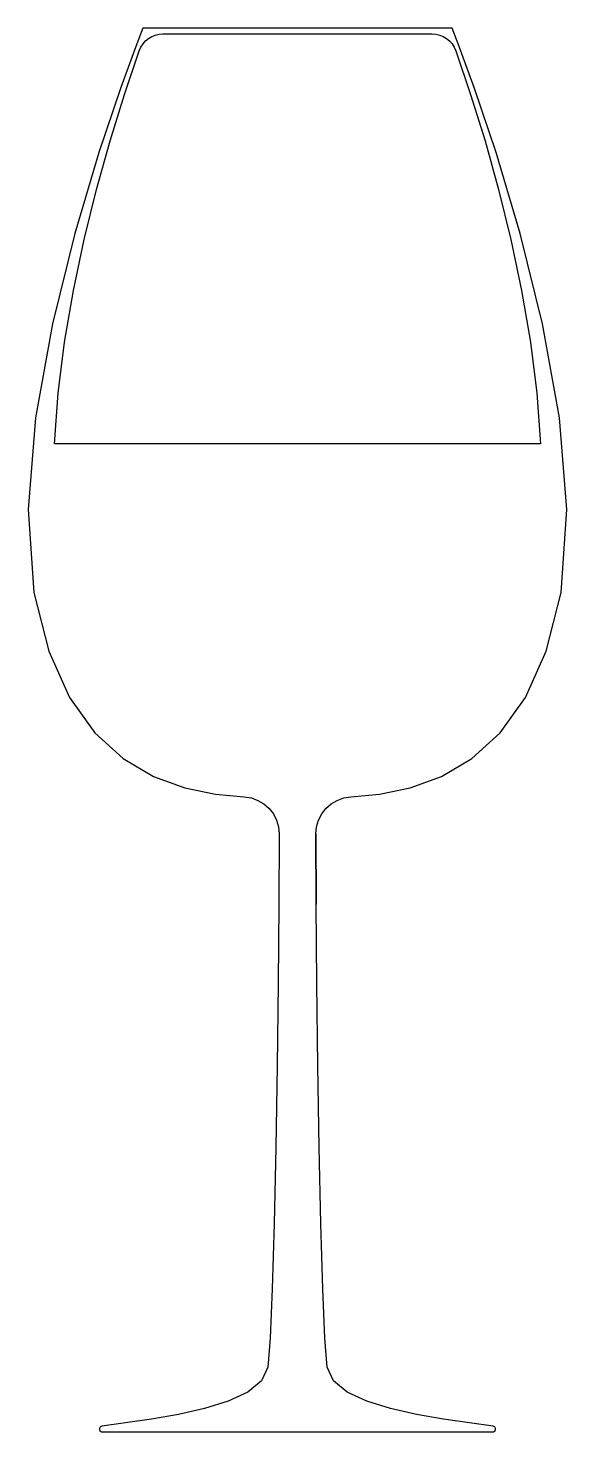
# Model space of a CAD drawing. Extents: x 511 to 906, y 195 to 1222.
import ezdxf

# ---------------------------------------------------------------- set-up
doc = ezdxf.new("R2010")
doc.units = 0
doc.header["$MEASUREMENT"] = 0
doc.layers.add('Poly', color=3, linetype='CONTINUOUS')

msp = doc.modelspace()

# ---------------------------------------------------------------- linework, layer by layer
at = {"layer": 'Poly', "color": 0, "true_color": 0x000000}
for points in [[(722.0673, 632.2156), (722.563116, 637.494782), (724.024206, 642.439616), (726.35478, 646.948161), (729.45905, 650.918475), (733.241226, 654.248618), (737.605519, 656.836647), (742.45614, 658.580621), (747.6973, 659.3786), (768.746462, 661.401954), (791.143784, 666.030116), (813.957146, 674.341364), (836.254425, 687.413975), (857.103501, 706.326227), (875.572253, 732.156397), (890.72856, 765.982762), (901.6403, 808.8836), (905.853372, 869.725918), (900.398066, 936.765334), (888.08122, 1005.591414), (871.709675, 1071.793725), (854.090271, 1130.961832), (838.029847, 1178.685303), (826.335243, 1210.553704), (821.8133, 1222.1566), (821.0343, 1222.1566), (819.5463, 1222.1566), (597.8143, 1222.1566), (596.2883, 1222.1566), (595.5473, 1222.1566), (591.025251, 1210.553704), (579.329909, 1178.685303), (563.267482, 1130.961832), (545.644175, 1071.793725), (529.266196, 1005.591414), (516.939753, 936.765334), (511.471052, 869.725918), (515.6663, 808.8836), (526.58605, 765.982762), (541.74855, 732.156397), (560.221925, 706.326227), (581.0743, 687.413975), (603.3738, 674.341364), (626.18855, 666.030116), (648.586675, 661.401954), (669.6363, 659.3786), (674.882587, 658.581073), (679.735534, 656.838756), (684.100021, 654.252924), (687.880925, 650.92485), (690.983126, 646.955807), (693.311503, 642.447069), (694.770935, 637.499909), (695.2663, 632.2156), (694.98229, 580.834801), (694.457097, 523.063709), (693.705099, 462.467532), (692.740675, 402.611475), (691.578204, 347.060746), (690.232066, 299.380553), (688.716638, 263.136102), (687.0463, 241.8926), (682.405392, 231.903774), (672.320409, 223.674741), (658.005216, 216.980793), (640.673675, 211.597225), (621.53965, 207.299329), (601.817003, 203.862397), (582.719599, 201.061723), (565.4613, 198.6726), (565.07046, 198.578457), (564.714519, 198.416147), (564.399968, 198.193719), (564.1333, 197.919225), (563.921007, 197.600715), (563.769581, 197.246241), (563.685515, 196.863852), (563.6753, 196.4616), (563.742241, 196.065219), (563.879519, 195.698991), (564.079562, 195.369911), (564.3348, 195.084975), (564.637663, 194.85118), (564.980581, 194.675522), (565.355984, 194.564996), (565.7563, 194.5266), (708.6763, 194.5266), (851.5773, 194.5266), (851.97753, 194.565039), (852.352706, 194.675678), (852.695304, 194.851496), (852.9978, 195.085475), (853.252671, 195.370594), (853.452394, 195.699834), (853.589445, 196.066176), (853.6563, 196.4626), (853.646171, 196.864235), (853.562331, 197.246241), (853.411226, 197.60052), (853.1993, 197.918975), (852.932999, 198.193508), (852.618769, 198.416022), (852.263054, 198.578418), (851.8723, 198.6726), (834.613673, 201.061723), (815.516034, 203.862397), (795.793247, 207.299329), (776.659175, 211.597225), (759.327681, 216.980793), (745.012628, 223.674741), (734.92788, 231.903774), (730.2873, 241.8926), (728.62455, 263.136102), (727.112925, 299.380553), (725.767612, 347.060746), (724.6038, 402.611475), (723.636675, 462.467532), (722.881425, 523.063709), (722.353237, 580.834801), (722.0673, 632.2156), (722.353237, 580.834801), (722.0673, 632.2156)], [(530.8003, 917.9056), (533.507991, 954.837823), (538.206956, 992.340256), (544.62328, 1029.989174), (552.48305, 1067.36085), (561.512351, 1104.031557), (571.437269, 1139.577569), (581.98389, 1173.575159), (592.8783, 1205.6006), (594.052236, 1208.23303), (595.592159, 1210.608913), (597.456997, 1212.699139), (599.605675, 1214.4746), (601.997118, 1215.906186), (604.590253, 1216.964788), (607.344005, 1217.621295), (610.2173, 1217.8466), (807.1393, 1217.8466), (810.014691, 1217.621454), (812.769612, 1216.965303), (815.363191, 1215.907082), (817.75455, 1214.475725), (819.902816, 1212.700164), (821.767112, 1210.609334), (823.306566, 1208.232168), (824.4803, 1205.5976), (835.370259, 1173.572534), (845.913847, 1139.575319), (855.83688, 1104.029682), (864.865175, 1067.35935), (872.724548, 1029.988049), (879.140816, 992.339506), (883.839794, 954.837448), (886.5473, 917.9056), (530.8003, 917.9056)]]:
    msp.add_lwpolyline(points, dxfattribs=at)

doc.saveas('drawing.dxf')
